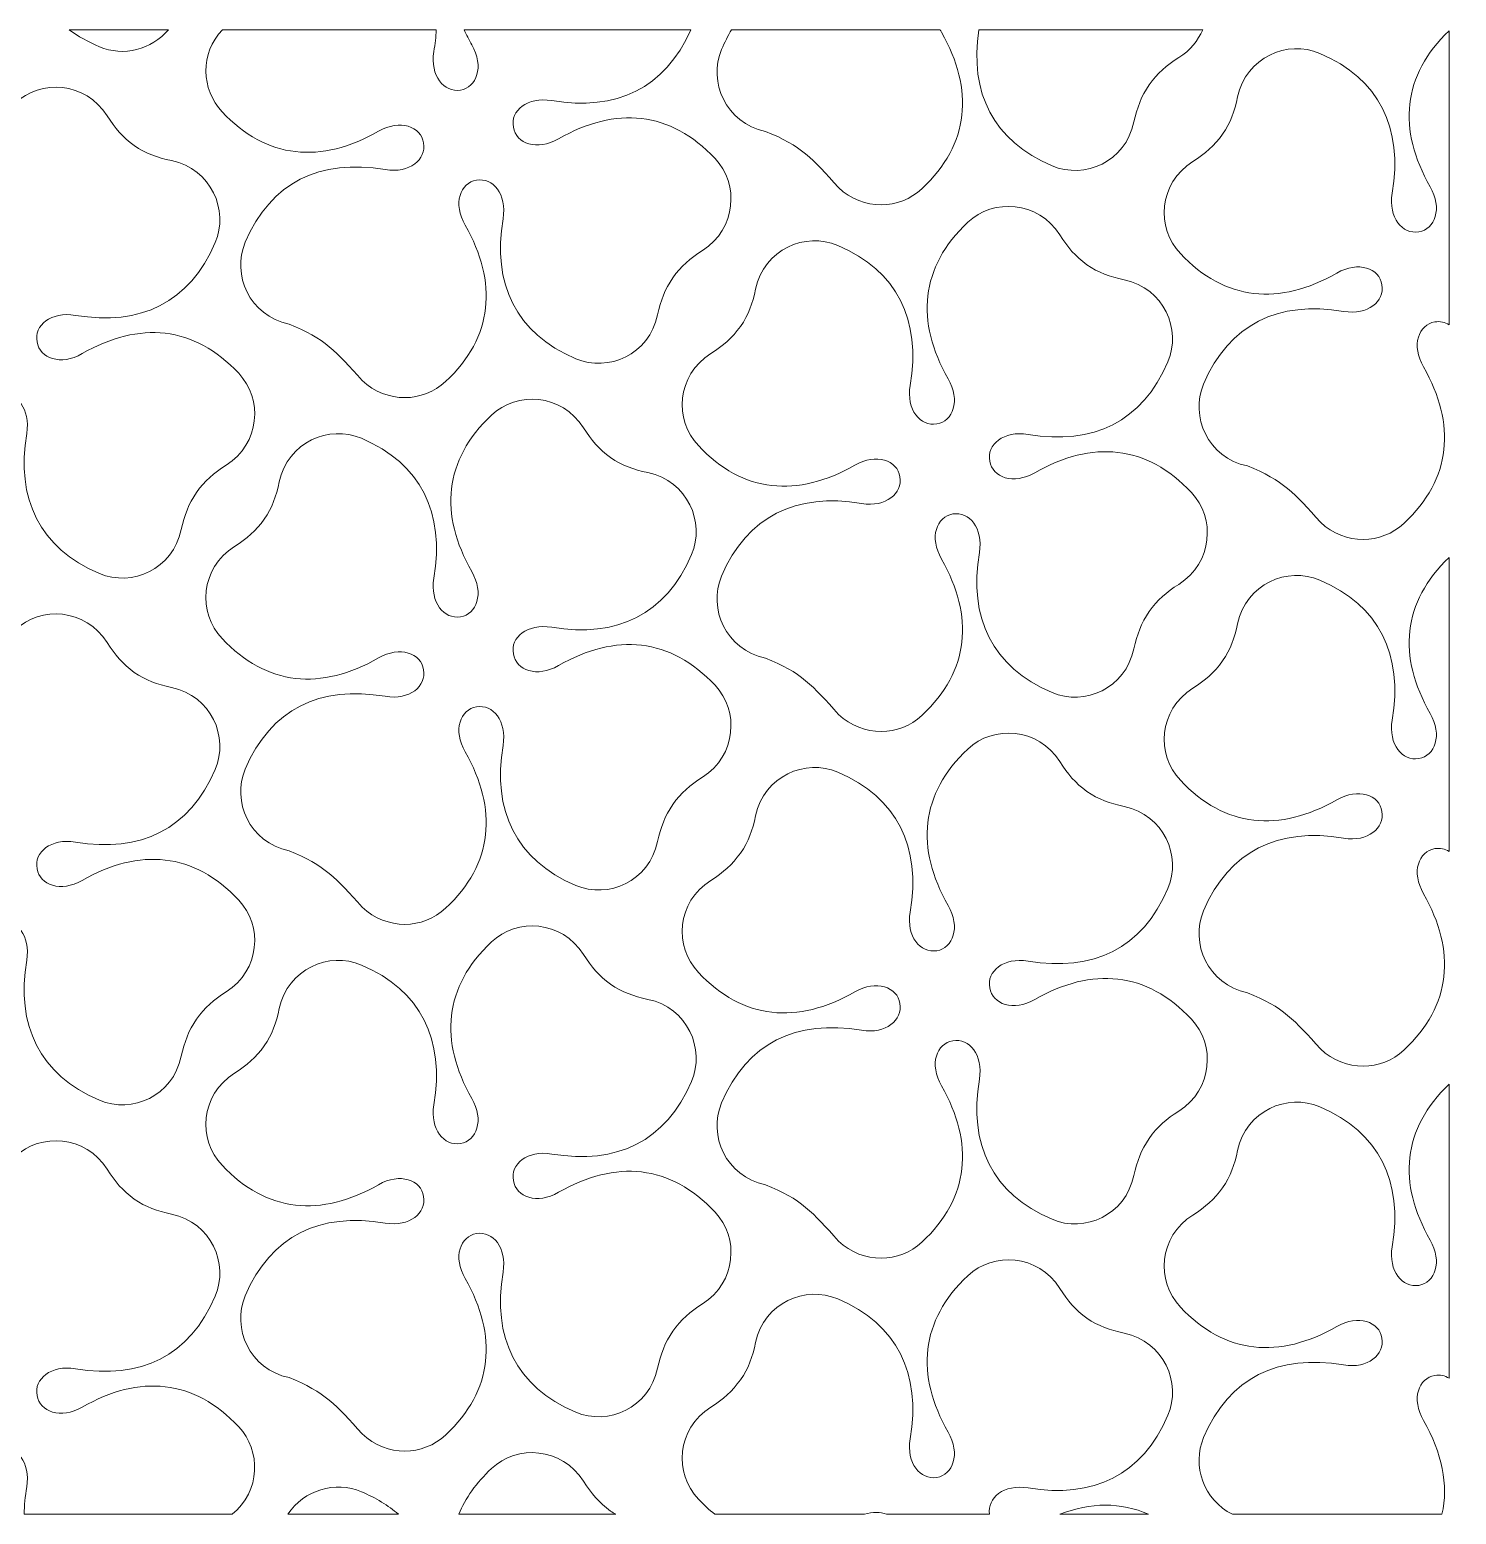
# Model space of a CAD drawing. Header units: millimetres. Extents: x -1200 to 1206, y -590 to 590.
# Drawn here: x 72 to 1206, y -590 to 590 of the extents above; entities that cross this region are included whole.
import ezdxf

# ---------------------------------------------------------------- set-up
doc = ezdxf.new("R2010")
doc.units = ezdxf.units.MM
doc.header["$MEASUREMENT"] = 0
doc.layers.add('Layer 1', color=7, linetype='Continuous')

msp = doc.modelspace()

# ---------------------------------------------------------------- linework, layer by layer
at = {"layer": 'Layer 1', "color": 250, "lineweight": 20}
for points, knots in [([(103.1025, 589.9637), (110.093, 584.7911), (118.1157, 580.2552), (127.1859, 576.4059), (146.1713, 568.383), (168.7232, 573.8761), (182.0371, 589.9637), (182.0371, 589.9637), (103.1025, 589.9637), (103.1025, 589.9637)], [0, 0, 0, 0, 0.333333333, 0.333333333, 0.333333333, 0.666666667, 0.666666667, 0.666666667, 1, 1, 1, 1]), ([(335.9503, 311.1661), (355.8246, 292.6594), (384.4313, 293.5739), (402.2981, 310.3035), (440.096, 345.7239), (443.9096, 389.0268), (417.7883, 434.6084), (407.9015, 451.806), (413.8343, 468.2792), (426.9123, 470.4001), (439.9476, 472.4926), (451.1228, 459.3468), (447.952, 439.7252), (439.2245, 387.911), (458.029, 348.7156), (505.7665, 328.4541), (531.5829, 317.5453), (563.994, 331.6239), (570.8056, 363.3557), (573.2829, 374.6756), (576.4567, 383.5846), (582.9134, 392.8018), (589.3324, 402.0404), (596.6004, 408.2934), (606.4618, 414.4955), (633.7008, 431.8375), (635.5425, 467.2294), (616.4482, 487.5325), (580.9323, 525.4329), (537.6388, 529.2822), (492.1171, 503.2011), (474.8137, 493.3633), (458.4418, 499.3915), (456.1262, 512.4539), (453.7039, 525.6008), (467.1215, 536.8474), (486.6815, 533.6268), (537.8676, 525.0738), (576.7446, 543.3303), (597.1791, 589.9637), (597.1791, 589.9637), (416.93, 589.9637), (416.93, 589.9637), (418.7758, 585.9477), (420.8595, 581.9102), (423.1842, 577.8535), (433.0282, 560.5878), (427.0466, 544.078), (414.0225, 541.9458), (400.9699, 539.9123), (389.7479, 553.106), (392.9717, 572.6187), (393.9642, 578.5686), (394.5917, 584.3526), (394.8611, 589.9637), (394.8611, 589.9637), (224.8476, 589.9637), (224.8476, 589.9637), (207.0377, 571.3116), (207.9845, 542.4168), (224.5883, 524.7351), (259.9923, 487.0045), (303.3652, 483.1136), (348.8849, 509.2435), (366.1476, 519.0375), (382.7493, 513.0389), (384.8503, 499.9052), (386.8771, 486.9079), (373.9425, 475.469), (354.2808, 478.772), (302.4774, 487.4593), (263.2354, 468.7908), (243.0794, 420.9886), (232.2144, 395.2717), (246.2422, 362.7006), (277.9313, 355.8851), (306.3123, 344.6018), (315.3357, 334.1181), (335.9503, 311.1661)], [0, 0, 0, 0, 0.038461538, 0.038461538, 0.038461538, 0.076923077, 0.076923077, 0.076923077, 0.115384615, 0.115384615, 0.115384615, 0.153846154, 0.153846154, 0.153846154, 0.192307692, 0.192307692, 0.192307692, 0.230769231, 0.230769231, 0.230769231, 0.269230769, 0.269230769, 0.269230769, 0.307692308, 0.307692308, 0.307692308, 0.346153846, 0.346153846, 0.346153846, 0.384615385, 0.384615385, 0.384615385, 0.423076923, 0.423076923, 0.423076923, 0.461538462, 0.461538462, 0.461538462, 0.5, 0.5, 0.5, 0.538461538, 0.538461538, 0.538461538, 0.576923077, 0.576923077, 0.576923077, 0.615384615, 0.615384615, 0.615384615, 0.653846154, 0.653846154, 0.653846154, 0.692307692, 0.692307692, 0.692307692, 0.730769231, 0.730769231, 0.730769231, 0.769230769, 0.769230769, 0.769230769, 0.807692308, 0.807692308, 0.807692308, 0.846153846, 0.846153846, 0.846153846, 0.884615385, 0.884615385, 0.884615385, 0.923076923, 0.923076923, 0.923076923, 0.961538462, 0.961538462, 0.961538462, 1, 1, 1, 1]), ([(714.531, 464.4452), (734.4052, 445.9385), (763.012, 446.854), (780.8788, 463.5826), (818.6768, 499.004), (822.4903, 542.3059), (796.3689, 587.8875), (795.9703, 588.5813), (795.6002, 589.2741), (795.2523, 589.9637), (795.2523, 589.9637), (629.5811, 589.9637), (629.5811, 589.9637), (626.6839, 585.1339), (624.0378, 579.9063), (621.6601, 574.2687), (610.7961, 548.5518), (624.8239, 515.9797), (656.512, 509.1642), (684.893, 497.8819), (693.9164, 487.3973), (714.531, 464.4452)], [0, 0, 0, 0, 0.142857143, 0.142857143, 0.142857143, 0.285714286, 0.285714286, 0.285714286, 0.428571429, 0.428571429, 0.428571429, 0.571428571, 0.571428571, 0.571428571, 0.714285714, 0.714285714, 0.714285714, 0.857142857, 0.857142857, 0.857142857, 1, 1, 1, 1]), ([(826.0537, 589.9637), (818.5597, 539.656), (837.5482, 501.5969), (884.3483, 481.7332), (910.1635, 470.8243), (942.5747, 484.9029), (949.3862, 516.6348), (951.8635, 527.9547), (955.0375, 536.8637), (961.494, 546.0809), (967.913, 555.3195), (975.1812, 561.5725), (985.0425, 567.7746), (994.1422, 573.5678), (1000.4035, 581.3772), (1004.0004, 589.9637), (1004.0004, 589.9637), (826.0537, 589.9637), (826.0537, 589.9637)], [0, 0, 0, 0, 0.166666667, 0.166666667, 0.166666667, 0.333333333, 0.333333333, 0.333333333, 0.5, 0.5, 0.5, 0.666666667, 0.666666667, 0.666666667, 0.833333333, 0.833333333, 0.833333333, 1, 1, 1, 1]), ([(1097.6188, 198.4608), (1117.493, 179.9541), (1146.0998, 180.8686), (1163.9665, 197.5981), (1201.7645, 233.0195), (1205.5781, 276.3215), (1179.4567, 321.9031), (1169.57, 339.1006), (1175.5028, 355.5738), (1188.5808, 357.6948), (1192.6995, 358.356), (1196.631, 357.4944), (1199.9849, 355.3897), (1199.9849, 355.3897), (1199.9849, 589.1601), (1199.9849, 589.1601), (1162.6038, 553.6695), (1158.8259, 510.5588), (1184.8527, 465.1481), (1194.6967, 447.8825), (1188.715, 431.3726), (1175.691, 429.2405), (1162.6384, 427.207), (1151.4164, 440.4006), (1154.6402, 459.9134), (1163.2811, 511.7266), (1144.5937, 551.0807), (1096.9801, 571.1203), (1071.1933, 582.1656), (1038.6408, 568.1245), (1031.7784, 536.4741), (1029.3052, 525.0139), (1026.2452, 516.0824), (1019.7215, 506.8428), (1013.1743, 497.6073), (1006.0791, 491.4998), (996.234, 485.1644), (968.7855, 467.9028), (967.0618, 432.4712), (986.2567, 412.0297), (1021.6608, 374.2992), (1065.0337, 370.4083), (1110.5533, 396.5382), (1127.8161, 406.3322), (1144.4177, 400.3335), (1146.5188, 387.1999), (1148.5456, 374.2026), (1135.611, 362.7637), (1115.9493, 366.0667), (1064.1459, 374.7539), (1024.9039, 356.0855), (1004.7479, 308.2833), (993.8828, 282.5663), (1007.9106, 249.9952), (1039.5998, 243.1797), (1067.9808, 231.8965), (1077.0042, 221.4128), (1097.6188, 198.4608)], [0, 0, 0, 0, 0.052631579, 0.052631579, 0.052631579, 0.105263158, 0.105263158, 0.105263158, 0.157894737, 0.157894737, 0.157894737, 0.210526316, 0.210526316, 0.210526316, 0.263157895, 0.263157895, 0.263157895, 0.315789474, 0.315789474, 0.315789474, 0.368421053, 0.368421053, 0.368421053, 0.421052632, 0.421052632, 0.421052632, 0.473684211, 0.473684211, 0.473684211, 0.526315789, 0.526315789, 0.526315789, 0.578947368, 0.578947368, 0.578947368, 0.631578947, 0.631578947, 0.631578947, 0.684210526, 0.684210526, 0.684210526, 0.736842105, 0.736842105, 0.736842105, 0.789473684, 0.789473684, 0.789473684, 0.842105263, 0.842105263, 0.842105263, 0.894736842, 0.894736842, 0.894736842, 0.947368421, 0.947368421, 0.947368421, 1, 1, 1, 1]), ([(-42.6304, 140.4657), (-22.7562, 121.958), (5.8496, 122.8736), (23.7174, 139.6021), (61.5154, 175.0235), (65.329, 218.3265), (39.2076, 263.9081), (29.3208, 281.1056), (35.2537, 297.5778), (48.3317, 299.6998), (61.3669, 301.7922), (72.5422, 288.6454), (69.3714, 269.0248), (60.6438, 217.2106), (79.4483, 178.0152), (127.1859, 157.7528), (153.0022, 146.8449), (185.4134, 160.9225), (192.2249, 192.6543), (194.7021, 203.9752), (197.8761, 212.8832), (204.3316, 222.1004), (210.7516, 231.3401), (218.0198, 237.5921), (227.8812, 243.7952), (255.1201, 261.1361), (256.9618, 296.528), (237.8676, 316.8322), (202.3516, 354.7316), (159.0581, 358.5818), (113.5364, 332.5007), (96.233, 322.662), (79.8612, 328.6911), (77.5456, 341.7536), (75.1222, 354.8994), (88.5408, 366.147), (108.1008, 362.9254), (159.8127, 354.285), (198.9642, 373.0012), (219.2249, 420.7038), (230.1734, 446.4786), (216.0916, 479.0457), (184.4534, 485.8744), (172.9385, 488.4114), (164.0676, 491.4103), (154.8835, 497.8281), (145.5967, 504.4249), (139.5703, 511.6737), (133.2977, 521.5135), (115.909, 548.8254), (80.4775, 550.6453), (60.1374, 531.5496), (22.3781, 495.9858), (18.4832, 452.7266), (44.6035, 407.1521), (54.4476, 389.8874), (48.4659, 373.3776), (35.4418, 371.2445), (22.3893, 369.211), (11.1672, 382.4046), (14.391, 401.9184), (23.031, 453.7316), (4.3445, 493.0857), (-43.269, 513.1243), (-69.0558, 524.1695), (-101.6083, 510.1285), (-108.4707, 478.479), (-110.944, 467.0178), (-114.0039, 458.0864), (-120.5277, 448.8468), (-127.0747, 439.6113), (-134.17, 433.5048), (-144.0151, 427.1694), (-171.4636, 409.9078), (-173.1874, 374.4752), (-153.9924, 354.0348), (-118.5884, 316.3032), (-75.2154, 312.4122), (-29.6958, 338.5421), (-12.4331, 348.3362), (4.1686, 342.3385), (6.2696, 329.2039), (8.2964, 316.2066), (-4.6381, 304.7687), (-24.2999, 308.0706), (-76.1032, 316.7579), (-115.3453, 298.0905), (-135.5012, 250.2882), (-146.3663, 224.5713), (-132.3385, 191.9992), (-100.6493, 185.1847), (-72.2683, 173.9015), (-63.245, 163.4168), (-42.6304, 140.4657)], [0, 0, 0, 0, 0.032258065, 0.032258065, 0.032258065, 0.064516129, 0.064516129, 0.064516129, 0.096774194, 0.096774194, 0.096774194, 0.129032258, 0.129032258, 0.129032258, 0.161290323, 0.161290323, 0.161290323, 0.193548387, 0.193548387, 0.193548387, 0.225806452, 0.225806452, 0.225806452, 0.258064516, 0.258064516, 0.258064516, 0.290322581, 0.290322581, 0.290322581, 0.322580645, 0.322580645, 0.322580645, 0.35483871, 0.35483871, 0.35483871, 0.387096774, 0.387096774, 0.387096774, 0.419354839, 0.419354839, 0.419354839, 0.451612903, 0.451612903, 0.451612903, 0.483870968, 0.483870968, 0.483870968, 0.516129032, 0.516129032, 0.516129032, 0.548387097, 0.548387097, 0.548387097, 0.580645161, 0.580645161, 0.580645161, 0.612903226, 0.612903226, 0.612903226, 0.64516129, 0.64516129, 0.64516129, 0.677419355, 0.677419355, 0.677419355, 0.709677419, 0.709677419, 0.709677419, 0.741935484, 0.741935484, 0.741935484, 0.774193548, 0.774193548, 0.774193548, 0.806451613, 0.806451613, 0.806451613, 0.838709677, 0.838709677, 0.838709677, 0.870967742, 0.870967742, 0.870967742, 0.903225806, 0.903225806, 0.903225806, 0.935483871, 0.935483871, 0.935483871, 0.967741935, 0.967741935, 0.967741935, 1, 1, 1, 1]), ([(714.531, 45.7931), (734.4052, 27.2853), (763.012, 28.2009), (780.8788, 44.9304), (818.6768, 80.3508), (822.4903, 123.6538), (796.3689, 169.2354), (786.4821, 186.4329), (792.4151, 202.9051), (805.493, 205.027), (818.5282, 207.1195), (829.7036, 193.9727), (826.5327, 174.3521), (817.8052, 122.5379), (836.6096, 83.3425), (884.3483, 63.0811), (910.1635, 52.1722), (942.5747, 66.2498), (949.3862, 97.9816), (951.8635, 109.3025), (955.0375, 118.2115), (961.494, 127.4277), (967.913, 136.6673), (975.1812, 142.9204), (985.0425, 149.1225), (1012.2815, 166.4644), (1014.1232, 201.8563), (995.0289, 222.1595), (959.513, 260.0599), (916.2194, 263.9091), (870.6977, 237.828), (853.3944, 227.9903), (837.0225, 234.0185), (834.7069, 247.0809), (832.2846, 260.2277), (845.7021, 271.4743), (865.2622, 268.2527), (916.974, 259.6123), (956.1255, 278.3295), (976.3862, 326.0311), (987.3347, 351.807), (973.253, 384.374), (941.6147, 391.2017), (930.1008, 393.7397), (921.2289, 396.7375), (912.0449, 403.1553), (902.7581, 409.7521), (896.7317, 417.0021), (890.4601, 426.8408), (873.0703, 454.1528), (837.6388, 455.9726), (817.2988, 436.8769), (779.5394, 401.3131), (775.6445, 358.0539), (801.7649, 312.4804), (811.609, 295.2147), (805.6272, 278.7049), (792.6031, 276.5717), (779.5507, 274.5383), (768.3286, 287.7329), (771.5523, 307.2456), (780.1934, 359.0589), (761.5059, 398.4129), (713.8924, 418.4516), (688.1056, 429.4968), (655.553, 415.4568), (648.6916, 383.8064), (646.2174, 372.3451), (643.1574, 363.4137), (636.6336, 354.1751), (630.0866, 344.9396), (622.9924, 338.832), (613.1462, 332.4967), (585.6988, 315.2351), (583.974, 279.8035), (603.169, 259.362), (638.573, 221.6305), (681.9459, 217.7396), (727.4656, 243.8704), (744.7282, 253.6645), (761.33, 247.6658), (763.4309, 234.5322), (765.4577, 221.5349), (752.5232, 210.096), (732.8614, 213.3979), (681.0581, 222.0852), (641.816, 203.4178), (621.6601, 155.6156), (610.7961, 129.8986), (624.8239, 97.3265), (656.512, 90.512), (684.893, 79.2288), (693.9164, 68.7451), (714.531, 45.7931)], [0, 0, 0, 0, 0.032258065, 0.032258065, 0.032258065, 0.064516129, 0.064516129, 0.064516129, 0.096774194, 0.096774194, 0.096774194, 0.129032258, 0.129032258, 0.129032258, 0.161290323, 0.161290323, 0.161290323, 0.193548387, 0.193548387, 0.193548387, 0.225806452, 0.225806452, 0.225806452, 0.258064516, 0.258064516, 0.258064516, 0.290322581, 0.290322581, 0.290322581, 0.322580645, 0.322580645, 0.322580645, 0.35483871, 0.35483871, 0.35483871, 0.387096774, 0.387096774, 0.387096774, 0.419354839, 0.419354839, 0.419354839, 0.451612903, 0.451612903, 0.451612903, 0.483870968, 0.483870968, 0.483870968, 0.516129032, 0.516129032, 0.516129032, 0.548387097, 0.548387097, 0.548387097, 0.580645161, 0.580645161, 0.580645161, 0.612903226, 0.612903226, 0.612903226, 0.64516129, 0.64516129, 0.64516129, 0.677419355, 0.677419355, 0.677419355, 0.709677419, 0.709677419, 0.709677419, 0.741935484, 0.741935484, 0.741935484, 0.774193548, 0.774193548, 0.774193548, 0.806451613, 0.806451613, 0.806451613, 0.838709677, 0.838709677, 0.838709677, 0.870967742, 0.870967742, 0.870967742, 0.903225806, 0.903225806, 0.903225806, 0.935483871, 0.935483871, 0.935483871, 0.967741935, 0.967741935, 0.967741935, 1, 1, 1, 1]), ([(335.9503, -107.4861), (355.8246, -125.9937), (384.4313, -125.0782), (402.2981, -108.3487), (440.096, -72.9283), (443.9096, -29.6253), (417.7883, 15.9563), (407.9015, 33.1538), (413.8343, 49.626), (426.9123, 51.748), (439.9476, 53.8404), (451.1228, 40.6936), (447.952, 21.073), (439.2245, -30.7412), (458.029, -69.9366), (505.7665, -90.199), (531.5829, -101.1069), (563.994, -87.0293), (570.8056, -55.2975), (573.2829, -43.9766), (576.4567, -35.0686), (582.9134, -25.8513), (589.3324, -16.6117), (596.6004, -10.3597), (606.4618, -4.1566), (633.7008, 13.1843), (635.5425, 48.5772), (616.4482, 68.8804), (580.9323, 106.7808), (537.6388, 110.63), (492.1171, 84.549), (474.8137, 74.7102), (458.4418, 80.7394), (456.1262, 93.8018), (453.7039, 106.9486), (467.1215, 118.1953), (486.6815, 114.9736), (538.3934, 106.3332), (577.5449, 125.0494), (597.8055, 172.752), (608.754, 198.5279), (594.6724, 231.0939), (563.034, 237.9226), (551.5201, 240.4596), (542.6483, 243.4585), (533.4642, 249.8763), (524.1774, 256.4731), (518.151, 263.7229), (511.8784, 273.5617), (494.4896, 300.8736), (459.0581, 302.6935), (438.7181, 283.5978), (400.9588, 248.034), (397.0638, 204.7748), (423.1842, 159.2013), (433.0282, 141.9357), (427.0466, 125.4258), (414.0225, 123.2927), (400.9699, 121.2592), (389.7479, 134.4528), (392.9717, 153.9666), (401.6127, 205.7798), (382.9252, 245.1339), (335.3116, 265.1725), (309.5249, 276.2178), (276.9723, 262.1767), (270.111, 230.5273), (267.6368, 219.066), (264.5767, 210.1346), (258.053, 200.895), (251.5059, 191.6595), (244.4106, 185.553), (234.5656, 179.2176), (207.1181, 161.956), (205.3934, 126.5234), (224.5883, 106.083), (259.9923, 68.3514), (303.3652, 64.4604), (348.8849, 90.5903), (366.1476, 100.3854), (382.7493, 94.3867), (384.8503, 81.2521), (386.8771, 68.2548), (373.9425, 56.8169), (354.2808, 60.1189), (302.4774, 68.8061), (263.2354, 50.1387), (243.0794, 2.3364), (232.2144, -23.3804), (246.2422, -55.9526), (277.9313, -62.7671), (306.3123, -74.0503), (315.3357, -84.534), (335.9503, -107.4861)], [0, 0, 0, 0, 0.032258065, 0.032258065, 0.032258065, 0.064516129, 0.064516129, 0.064516129, 0.096774194, 0.096774194, 0.096774194, 0.129032258, 0.129032258, 0.129032258, 0.161290323, 0.161290323, 0.161290323, 0.193548387, 0.193548387, 0.193548387, 0.225806452, 0.225806452, 0.225806452, 0.258064516, 0.258064516, 0.258064516, 0.290322581, 0.290322581, 0.290322581, 0.322580645, 0.322580645, 0.322580645, 0.35483871, 0.35483871, 0.35483871, 0.387096774, 0.387096774, 0.387096774, 0.419354839, 0.419354839, 0.419354839, 0.451612903, 0.451612903, 0.451612903, 0.483870968, 0.483870968, 0.483870968, 0.516129032, 0.516129032, 0.516129032, 0.548387097, 0.548387097, 0.548387097, 0.580645161, 0.580645161, 0.580645161, 0.612903226, 0.612903226, 0.612903226, 0.64516129, 0.64516129, 0.64516129, 0.677419355, 0.677419355, 0.677419355, 0.709677419, 0.709677419, 0.709677419, 0.741935484, 0.741935484, 0.741935484, 0.774193548, 0.774193548, 0.774193548, 0.806451613, 0.806451613, 0.806451613, 0.838709677, 0.838709677, 0.838709677, 0.870967742, 0.870967742, 0.870967742, 0.903225806, 0.903225806, 0.903225806, 0.935483871, 0.935483871, 0.935483871, 0.967741935, 0.967741935, 0.967741935, 1, 1, 1, 1]), ([(1097.6188, -220.1914), (1117.493, -238.6991), (1146.0998, -237.7836), (1163.9665, -221.054), (1201.7645, -185.6336), (1205.5781, -142.3307), (1179.4567, -96.7491), (1169.57, -79.5516), (1175.5028, -63.0793), (1188.5808, -60.9574), (1192.6995, -60.2962), (1196.631, -61.1588), (1199.9849, -63.2635), (1199.9849, -63.2635), (1199.9849, 170.5079), (1199.9849, 170.5079), (1162.6038, 135.0174), (1158.8259, 91.9057), (1184.8527, 46.496), (1194.6967, 29.2303), (1188.715, 12.7205), (1175.691, 10.5873), (1162.6384, 8.5538), (1151.4164, 21.7475), (1154.6402, 41.2612), (1163.2811, 93.0745), (1144.5937, 132.4285), (1096.9801, 152.4671), (1071.1933, 163.5124), (1038.6408, 149.4714), (1031.7784, 117.8219), (1029.3052, 106.3606), (1026.2452, 97.4293), (1019.7215, 88.1907), (1013.1743, 78.9541), (1006.0791, 72.8476), (996.234, 66.5122), (968.7855, 49.2506), (967.0618, 13.8181), (986.2567, -6.6224), (1021.6608, -44.3539), (1065.0337, -48.2449), (1110.5533, -22.115), (1127.8161, -12.32), (1144.4177, -18.3186), (1146.5188, -31.4523), (1148.5456, -44.4506), (1135.611, -55.8885), (1115.9493, -52.5865), (1064.1459, -43.8993), (1024.9039, -62.5667), (1004.7479, -110.3689), (993.8828, -136.0858), (1007.9106, -168.6579), (1039.5998, -175.4724), (1067.9808, -186.7557), (1077.0042, -197.2394), (1097.6188, -220.1914)], [0, 0, 0, 0, 0.052631579, 0.052631579, 0.052631579, 0.105263158, 0.105263158, 0.105263158, 0.157894737, 0.157894737, 0.157894737, 0.210526316, 0.210526316, 0.210526316, 0.263157895, 0.263157895, 0.263157895, 0.315789474, 0.315789474, 0.315789474, 0.368421053, 0.368421053, 0.368421053, 0.421052632, 0.421052632, 0.421052632, 0.473684211, 0.473684211, 0.473684211, 0.526315789, 0.526315789, 0.526315789, 0.578947368, 0.578947368, 0.578947368, 0.631578947, 0.631578947, 0.631578947, 0.684210526, 0.684210526, 0.684210526, 0.736842105, 0.736842105, 0.736842105, 0.789473684, 0.789473684, 0.789473684, 0.842105263, 0.842105263, 0.842105263, 0.894736842, 0.894736842, 0.894736842, 0.947368421, 0.947368421, 0.947368421, 1, 1, 1, 1]), ([(-42.6304, -278.1874), (-22.7562, -296.6952), (5.8496, -295.7796), (23.7174, -279.05), (61.5154, -243.6297), (65.329, -200.3267), (39.2076, -154.7451), (29.3208, -137.5476), (35.2537, -121.0744), (48.3317, -118.9534), (61.3669, -116.861), (72.5422, -130.0078), (69.3714, -149.6283), (60.6438, -201.4426), (79.4483, -240.638), (127.1859, -260.8994), (153.0022, -271.8083), (185.4134, -257.7297), (192.2249, -225.9988), (194.7021, -214.6779), (197.8761, -205.7689), (204.3316, -196.5527), (210.7516, -187.3131), (218.0198, -181.0601), (227.8812, -174.858), (255.1201, -157.516), (256.9618, -122.1241), (237.8676, -101.821), (202.3516, -63.9206), (159.0581, -60.0714), (113.5364, -86.1524), (96.233, -95.9902), (79.8612, -89.962), (77.5456, -76.8996), (75.1222, -63.7528), (88.5408, -52.5062), (108.1008, -55.7267), (159.8127, -64.3682), (198.9642, -45.6509), (219.2249, 2.0506), (230.1734, 27.8265), (216.0916, 60.3935), (184.4534, 67.2223), (172.9385, 69.7593), (164.0676, 72.7571), (154.8835, 79.1749), (145.5967, 85.7717), (139.5703, 93.0216), (133.2977, 102.8603), (115.909, 130.1733), (80.4775, 131.9921), (60.1374, 112.8964), (22.3781, 77.3326), (18.4832, 34.0744), (44.6035, -11.5001), (54.4476, -28.7657), (48.4659, -45.2755), (35.4418, -47.4077), (22.3893, -49.4422), (11.1672, -36.2476), (14.391, -16.7348), (23.031, 35.0784), (4.3445, 74.4325), (-43.269, 94.4722), (-69.0558, 105.5164), (-101.6083, 91.4764), (-108.4707, 59.8259), (-110.944, 48.3656), (-114.0039, 39.4343), (-120.5277, 30.1947), (-127.0747, 20.9591), (-134.17, 14.8516), (-144.0151, 8.5162), (-171.4636, -8.7454), (-173.1874, -44.177), (-153.9924, -64.6185), (-118.5884, -102.349), (-75.2154, -106.2399), (-29.6958, -80.11), (-12.4331, -70.316), (4.1686, -76.3147), (6.2696, -89.4483), (8.2964, -102.4456), (-4.6381, -113.8845), (-24.2999, -110.5815), (-76.1032, -101.8953), (-115.3453, -120.5627), (-135.5012, -168.3649), (-146.3663, -194.0819), (-132.3385, -226.6529), (-100.6493, -233.4684), (-72.2683, -244.7517), (-63.245, -255.2354), (-42.6304, -278.1874)], [0, 0, 0, 0, 0.032258065, 0.032258065, 0.032258065, 0.064516129, 0.064516129, 0.064516129, 0.096774194, 0.096774194, 0.096774194, 0.129032258, 0.129032258, 0.129032258, 0.161290323, 0.161290323, 0.161290323, 0.193548387, 0.193548387, 0.193548387, 0.225806452, 0.225806452, 0.225806452, 0.258064516, 0.258064516, 0.258064516, 0.290322581, 0.290322581, 0.290322581, 0.322580645, 0.322580645, 0.322580645, 0.35483871, 0.35483871, 0.35483871, 0.387096774, 0.387096774, 0.387096774, 0.419354839, 0.419354839, 0.419354839, 0.451612903, 0.451612903, 0.451612903, 0.483870968, 0.483870968, 0.483870968, 0.516129032, 0.516129032, 0.516129032, 0.548387097, 0.548387097, 0.548387097, 0.580645161, 0.580645161, 0.580645161, 0.612903226, 0.612903226, 0.612903226, 0.64516129, 0.64516129, 0.64516129, 0.677419355, 0.677419355, 0.677419355, 0.709677419, 0.709677419, 0.709677419, 0.741935484, 0.741935484, 0.741935484, 0.774193548, 0.774193548, 0.774193548, 0.806451613, 0.806451613, 0.806451613, 0.838709677, 0.838709677, 0.838709677, 0.870967742, 0.870967742, 0.870967742, 0.903225806, 0.903225806, 0.903225806, 0.935483871, 0.935483871, 0.935483871, 0.967741935, 0.967741935, 0.967741935, 1, 1, 1, 1]), ([(714.531, -372.8602), (734.4052, -391.3668), (763.012, -390.4513), (780.8788, -373.7228), (818.6768, -338.3014), (822.4903, -294.9994), (796.3689, -249.4178), (786.4821, -232.2193), (792.4151, -215.7471), (805.493, -213.6261), (818.5282, -211.5337), (829.7036, -224.6794), (826.5327, -244.3), (817.8052, -296.1153), (836.6096, -335.3096), (884.3483, -355.5721), (910.1635, -366.481), (942.5747, -352.4024), (949.3862, -320.6705), (951.8635, -309.3507), (955.0375, -300.4417), (961.494, -291.2244), (967.913, -281.9858), (975.1812, -275.7328), (985.0425, -269.5307), (1012.2815, -252.1888), (1014.1232, -216.7969), (995.0289, -196.4937), (959.513, -158.5933), (916.2194, -154.7441), (870.6977, -180.8251), (853.3944, -190.6629), (837.0225, -184.6347), (834.7069, -171.5713), (832.2846, -158.4255), (845.7021, -147.1788), (865.2622, -150.3995), (916.974, -159.0399), (956.1255, -140.3237), (976.3862, -92.6221), (987.3347, -66.8462), (973.253, -34.2792), (941.6147, -27.4504), (930.1008, -24.9135), (921.2289, -21.9156), (912.0449, -15.4978), (902.7581, -8.9), (896.7317, -1.6511), (890.4601, 8.1886), (873.0703, 35.5006), (837.6388, 37.3204), (817.2988, 18.2237), (779.5394, -17.3391), (775.6445, -60.5983), (801.7649, -106.1728), (811.609, -123.4374), (805.6272, -139.9483), (792.6031, -142.0804), (779.5507, -144.1139), (768.3286, -130.9202), (771.5523, -111.4075), (780.1934, -59.5943), (761.5059, -20.2402), (713.8924, -0.2006), (688.1056, 10.8447), (655.553, -3.1963), (648.6916, -34.8468), (646.2174, -46.3071), (643.1574, -55.2384), (636.6336, -64.4781), (630.0866, -73.7136), (622.9924, -79.8211), (613.1462, -86.1565), (585.6988, -103.4181), (583.974, -138.8496), (603.169, -159.2911), (638.573, -197.0216), (681.9459, -200.9126), (727.4656, -174.7827), (744.7282, -164.9887), (761.33, -170.9874), (763.4309, -184.121), (765.4577, -197.1183), (752.5232, -208.5562), (732.8614, -205.2542), (681.0581, -196.567), (641.816, -215.2354), (621.6601, -263.0376), (610.7961, -288.7535), (624.8239, -321.3256), (656.512, -328.1412), (684.893, -339.4234), (693.9164, -349.9081), (714.531, -372.8602)], [0, 0, 0, 0, 0.032258065, 0.032258065, 0.032258065, 0.064516129, 0.064516129, 0.064516129, 0.096774194, 0.096774194, 0.096774194, 0.129032258, 0.129032258, 0.129032258, 0.161290323, 0.161290323, 0.161290323, 0.193548387, 0.193548387, 0.193548387, 0.225806452, 0.225806452, 0.225806452, 0.258064516, 0.258064516, 0.258064516, 0.290322581, 0.290322581, 0.290322581, 0.322580645, 0.322580645, 0.322580645, 0.35483871, 0.35483871, 0.35483871, 0.387096774, 0.387096774, 0.387096774, 0.419354839, 0.419354839, 0.419354839, 0.451612903, 0.451612903, 0.451612903, 0.483870968, 0.483870968, 0.483870968, 0.516129032, 0.516129032, 0.516129032, 0.548387097, 0.548387097, 0.548387097, 0.580645161, 0.580645161, 0.580645161, 0.612903226, 0.612903226, 0.612903226, 0.64516129, 0.64516129, 0.64516129, 0.677419355, 0.677419355, 0.677419355, 0.709677419, 0.709677419, 0.709677419, 0.741935484, 0.741935484, 0.741935484, 0.774193548, 0.774193548, 0.774193548, 0.806451613, 0.806451613, 0.806451613, 0.838709677, 0.838709677, 0.838709677, 0.870967742, 0.870967742, 0.870967742, 0.903225806, 0.903225806, 0.903225806, 0.935483871, 0.935483871, 0.935483871, 0.967741935, 0.967741935, 0.967741935, 1, 1, 1, 1]), ([(335.9503, -526.1392), (355.8246, -544.6459), (384.4313, -543.7314), (402.2981, -527.0018), (440.096, -491.5814), (443.9096, -448.2785), (417.7883, -402.6969), (407.9015, -385.4994), (413.8343, -369.0262), (426.9123, -366.9052), (439.9476, -364.8127), (451.1228, -377.9586), (447.952, -397.5801), (439.2245, -449.3944), (458.029, -488.5897), (505.7665, -508.8512), (531.5829, -519.7601), (563.994, -505.6815), (570.8056, -473.9506), (573.2829, -462.6297), (576.4567, -453.7207), (582.9134, -444.5035), (589.3324, -435.2649), (596.6004, -429.0119), (606.4618, -422.8098), (633.7008, -405.4678), (635.5425, -370.0759), (616.4482, -349.7728), (580.9323, -311.8724), (537.6388, -308.0231), (492.1171, -334.1042), (474.8137, -343.942), (458.4418, -337.9138), (456.1262, -324.8514), (453.7039, -311.7045), (467.1215, -300.4579), (486.6815, -303.6785), (538.3934, -312.319), (577.5449, -293.6027), (597.8055, -245.9012), (608.754, -220.1253), (594.6724, -187.5582), (563.034, -180.7295), (551.5201, -178.1925), (542.6483, -175.1947), (533.4642, -168.7769), (524.1774, -162.1801), (518.151, -154.9302), (511.8784, -145.0914), (494.4896, -117.7785), (459.0581, -115.9597), (438.7181, -135.0554), (400.9588, -170.6192), (397.0638, -213.8774), (423.1842, -259.4518), (433.0282, -276.7175), (427.0466, -293.2273), (414.0225, -295.3595), (400.9699, -297.394), (389.7479, -284.1993), (392.9717, -264.6866), (401.6127, -212.8733), (382.9252, -173.5193), (335.3116, -153.4796), (309.5249, -142.4354), (276.9723, -156.4754), (270.111, -188.1259), (267.6368, -199.5861), (264.5767, -208.5175), (258.053, -217.7571), (251.5059, -226.9927), (244.4106, -233.1002), (234.5656, -239.4356), (207.1181, -256.6972), (205.3934, -292.1287), (224.5883, -312.5702), (259.9923, -350.3008), (303.3652, -354.1917), (348.8849, -328.0618), (366.1476, -318.2678), (382.7493, -324.2664), (384.8503, -337.4001), (386.8771, -350.3974), (373.9425, -361.8363), (354.2808, -358.5333), (302.4774, -349.846), (263.2354, -368.5145), (243.0794, -416.3167), (232.2144, -442.0336), (246.2422, -474.6047), (277.9313, -481.4202), (306.3123, -492.7035), (315.3357, -503.1872), (335.9503, -526.1392)], [0, 0, 0, 0, 0.032258065, 0.032258065, 0.032258065, 0.064516129, 0.064516129, 0.064516129, 0.096774194, 0.096774194, 0.096774194, 0.129032258, 0.129032258, 0.129032258, 0.161290323, 0.161290323, 0.161290323, 0.193548387, 0.193548387, 0.193548387, 0.225806452, 0.225806452, 0.225806452, 0.258064516, 0.258064516, 0.258064516, 0.290322581, 0.290322581, 0.290322581, 0.322580645, 0.322580645, 0.322580645, 0.35483871, 0.35483871, 0.35483871, 0.387096774, 0.387096774, 0.387096774, 0.419354839, 0.419354839, 0.419354839, 0.451612903, 0.451612903, 0.451612903, 0.483870968, 0.483870968, 0.483870968, 0.516129032, 0.516129032, 0.516129032, 0.548387097, 0.548387097, 0.548387097, 0.580645161, 0.580645161, 0.580645161, 0.612903226, 0.612903226, 0.612903226, 0.64516129, 0.64516129, 0.64516129, 0.677419355, 0.677419355, 0.677419355, 0.709677419, 0.709677419, 0.709677419, 0.741935484, 0.741935484, 0.741935484, 0.774193548, 0.774193548, 0.774193548, 0.806451613, 0.806451613, 0.806451613, 0.838709677, 0.838709677, 0.838709677, 0.870967742, 0.870967742, 0.870967742, 0.903225806, 0.903225806, 0.903225806, 0.935483871, 0.935483871, 0.935483871, 0.967741935, 0.967741935, 0.967741935, 1, 1, 1, 1]), ([(1194.2025, -590.0363), (1199.4957, -566.5878), (1194.3357, -541.3653), (1179.4567, -515.4022), (1169.57, -498.2047), (1175.5028, -481.7315), (1188.5808, -479.6106), (1192.6995, -478.9494), (1196.631, -479.8109), (1199.9849, -481.9156), (1199.9849, -481.9156), (1199.9849, -248.1452), (1199.9849, -248.1452), (1162.6038, -283.6358), (1158.8259, -326.7465), (1184.8527, -372.1572), (1194.6967, -389.4229), (1188.715, -405.9327), (1175.691, -408.0649), (1162.6384, -410.0983), (1151.4164, -396.9047), (1154.6402, -377.392), (1163.2811, -325.5787), (1144.5937, -286.2247), (1096.9801, -266.185), (1071.1933, -255.1398), (1038.6408, -269.1808), (1031.7784, -300.8312), (1029.3052, -312.2915), (1026.2452, -321.2229), (1019.7215, -330.4625), (1013.1743, -339.698), (1006.0791, -345.8056), (996.234, -352.141), (968.7855, -369.4025), (967.0618, -404.8341), (986.2567, -425.2756), (1021.6608, -463.0061), (1065.0337, -466.897), (1110.5533, -440.7671), (1127.8161, -430.9732), (1144.4177, -436.9718), (1146.5188, -450.1055), (1148.5456, -463.1027), (1135.611, -474.5417), (1115.9493, -471.2387), (1064.1459, -462.5514), (1024.9039, -481.2199), (1004.7479, -529.0221), (995.3493, -551.2692), (1004.5812, -578.6411), (1027.7574, -590.0363), (1027.7574, -590.0363), (1194.2025, -590.0363), (1194.2025, -590.0363)], [0, 0, 0, 0, 0.055555556, 0.055555556, 0.055555556, 0.111111111, 0.111111111, 0.111111111, 0.166666667, 0.166666667, 0.166666667, 0.222222222, 0.222222222, 0.222222222, 0.277777778, 0.277777778, 0.277777778, 0.333333333, 0.333333333, 0.333333333, 0.388888889, 0.388888889, 0.388888889, 0.444444444, 0.444444444, 0.444444444, 0.5, 0.5, 0.5, 0.555555556, 0.555555556, 0.555555556, 0.611111111, 0.611111111, 0.611111111, 0.666666667, 0.666666667, 0.666666667, 0.722222222, 0.722222222, 0.722222222, 0.777777778, 0.777777778, 0.777777778, 0.833333333, 0.833333333, 0.833333333, 0.888888889, 0.888888889, 0.888888889, 0.944444444, 0.944444444, 0.944444444, 1, 1, 1, 1]), ([(47.45, -590.0363), (45.1568, -584.531), (42.4079, -578.9809), (39.2076, -573.3972), (29.3208, -556.1997), (35.2537, -539.7276), (48.3317, -537.6066), (61.3669, -535.5131), (72.5422, -548.66), (69.3714, -568.2805), (68.1042, -575.8061), (67.4208, -583.063), (67.3191, -590.0363), (67.3191, -590.0363), (232.7157, -590.0363), (232.7157, -590.0363), (255.2686, -571.7818), (255.7618, -539.5017), (237.8676, -520.4732), (202.3516, -482.5738), (159.0581, -478.7235), (113.5364, -504.8046), (96.233, -514.6434), (79.8612, -508.6142), (77.5456, -495.5517), (75.1222, -482.406), (88.5408, -471.1583), (108.1008, -474.3799), (159.8127, -483.0203), (198.9642, -464.3041), (219.2249, -416.6015), (230.1734, -390.8267), (216.0916, -358.2597), (184.4534, -351.4309), (172.9385, -348.8939), (164.0676, -345.8961), (154.8835, -339.4773), (145.5967, -332.8805), (139.5703, -325.6316), (133.2977, -315.7919), (115.909, -288.4799), (80.4775, -286.66), (60.1374, -305.7557), (22.3781, -341.3195), (18.4832, -384.5788), (44.6035, -430.1533), (54.4476, -447.4179), (48.4659, -463.9277), (35.4418, -466.0609), (22.3893, -468.0944), (11.1672, -454.9007), (14.391, -435.387), (23.031, -383.5737), (4.3445, -344.2197), (-43.269, -324.181), (-69.0558, -313.1358), (-101.6083, -327.1768), (-108.4707, -358.8263), (-110.944, -370.2875), (-114.0039, -379.2189), (-120.5277, -388.4585), (-127.0747, -397.6941), (-134.17, -403.8006), (-144.0151, -410.1359), (-171.4636, -427.3975), (-173.1874, -462.8301), (-153.9924, -483.2706), (-118.5884, -521.0021), (-75.2154, -524.8931), (-29.6958, -498.7632), (-12.4331, -488.9692), (4.1686, -494.9669), (6.2696, -508.1015), (8.2964, -521.0988), (-4.6381, -532.5366), (-24.2999, -529.2347), (-76.1032, -520.5474), (-115.3453, -539.2148), (-135.5012, -587.0171), (-135.9222, -588.014), (-136.3015, -589.021), (-136.6484, -590.0363), (-136.6484, -590.0363), (47.45, -590.0363), (47.45, -590.0363)], [0, 0, 0, 0, 0.035714286, 0.035714286, 0.035714286, 0.071428571, 0.071428571, 0.071428571, 0.107142857, 0.107142857, 0.107142857, 0.142857143, 0.142857143, 0.142857143, 0.178571429, 0.178571429, 0.178571429, 0.214285714, 0.214285714, 0.214285714, 0.25, 0.25, 0.25, 0.285714286, 0.285714286, 0.285714286, 0.321428571, 0.321428571, 0.321428571, 0.357142857, 0.357142857, 0.357142857, 0.392857143, 0.392857143, 0.392857143, 0.428571429, 0.428571429, 0.428571429, 0.464285714, 0.464285714, 0.464285714, 0.5, 0.5, 0.5, 0.535714286, 0.535714286, 0.535714286, 0.571428571, 0.571428571, 0.571428571, 0.607142857, 0.607142857, 0.607142857, 0.642857143, 0.642857143, 0.642857143, 0.678571429, 0.678571429, 0.678571429, 0.714285714, 0.714285714, 0.714285714, 0.75, 0.75, 0.75, 0.785714286, 0.785714286, 0.785714286, 0.821428571, 0.821428571, 0.821428571, 0.857142857, 0.857142857, 0.857142857, 0.892857143, 0.892857143, 0.892857143, 0.928571429, 0.928571429, 0.928571429, 0.964285714, 0.964285714, 0.964285714, 1, 1, 1, 1]), ([(834.6753, -590.0363), (832.4147, -576.9708), (845.7957, -565.8462), (865.2622, -569.0526), (916.974, -577.6931), (956.1255, -558.9758), (976.3862, -511.2742), (987.3347, -485.4983), (973.253, -452.9313), (941.6147, -446.1036), (930.1008, -443.5656), (921.2289, -440.5678), (912.0449, -434.15), (902.7581, -427.5532), (896.7317, -420.3033), (890.4601, -410.4645), (873.0703, -383.1526), (837.6388, -381.3328), (817.2988, -400.4284), (779.5394, -435.9922), (775.6445, -479.2515), (801.7649, -524.8249), (811.609, -542.0906), (805.6272, -558.6004), (792.6031, -560.7336), (779.5507, -562.7671), (768.3286, -549.5724), (771.5523, -530.0597), (780.1934, -478.2464), (761.5059, -438.8924), (713.8924, -418.8537), (688.1056, -407.8085), (655.553, -421.8485), (648.6916, -453.4989), (646.2174, -464.9602), (643.1574, -473.8916), (636.6336, -483.1302), (630.0866, -492.3657), (622.9924, -498.4733), (613.1462, -504.8087), (585.6988, -522.0702), (583.974, -557.5028), (603.169, -577.9433), (607.4056, -582.4589), (611.7581, -586.483), (616.2123, -590.0363), (616.2123, -590.0363), (735.2381, -590.0363), (735.2381, -590.0363), (741.7516, -588.015), (747.8472, -588.1859), (752.7092, -590.0363), (752.7092, -590.0363), (834.6753, -590.0363), (834.6753, -590.0363)], [0, 0, 0, 0, 0.055555556, 0.055555556, 0.055555556, 0.111111111, 0.111111111, 0.111111111, 0.166666667, 0.166666667, 0.166666667, 0.222222222, 0.222222222, 0.222222222, 0.277777778, 0.277777778, 0.277777778, 0.333333333, 0.333333333, 0.333333333, 0.388888889, 0.388888889, 0.388888889, 0.444444444, 0.444444444, 0.444444444, 0.5, 0.5, 0.5, 0.555555556, 0.555555556, 0.555555556, 0.611111111, 0.611111111, 0.611111111, 0.666666667, 0.666666667, 0.666666667, 0.722222222, 0.722222222, 0.722222222, 0.777777778, 0.777777778, 0.777777778, 0.833333333, 0.833333333, 0.833333333, 0.888888889, 0.888888889, 0.888888889, 0.944444444, 0.944444444, 0.944444444, 1, 1, 1, 1]), ([(537.4872, -590.0363), (536.1469, -589.2337), (534.8086, -588.369), (533.4642, -587.4291), (524.1774, -580.8323), (518.151, -573.5824), (511.8784, -563.7436), (494.4896, -536.4317), (459.0581, -534.6118), (438.7181, -553.7075), (426.6357, -565.0874), (418.0262, -577.2567), (412.7523, -590.0363), (412.7523, -590.0363), (537.4872, -590.0363), (537.4872, -590.0363)], [0, 0, 0, 0, 0.2, 0.2, 0.2, 0.4, 0.4, 0.4, 0.6, 0.6, 0.6, 0.8, 0.8, 0.8, 1, 1, 1, 1]), ([(364.8794, -590.0363), (356.7093, -582.9979), (346.8652, -576.9952), (335.3116, -572.1328), (314.6564, -563.2858), (289.6639, -570.5367), (277.0069, -590.0363), (277.0069, -590.0363), (364.8794, -590.0363), (364.8794, -590.0363)], [0, 0, 0, 0, 0.333333333, 0.333333333, 0.333333333, 0.666666667, 0.666666667, 0.666666667, 1, 1, 1, 1]), ([(960.9195, -590.0363), (938.9483, -580.2229), (915.109, -580.4559), (890.3422, -590.0363), (890.3422, -590.0363), (960.9195, -590.0363), (960.9195, -590.0363)], [0, 0, 0, 0, 0.5, 0.5, 0.5, 1, 1, 1, 1])]:
    msp.add_open_spline(points, degree=3, knots=knots, dxfattribs=at)

doc.saveas('drawing.dxf')
